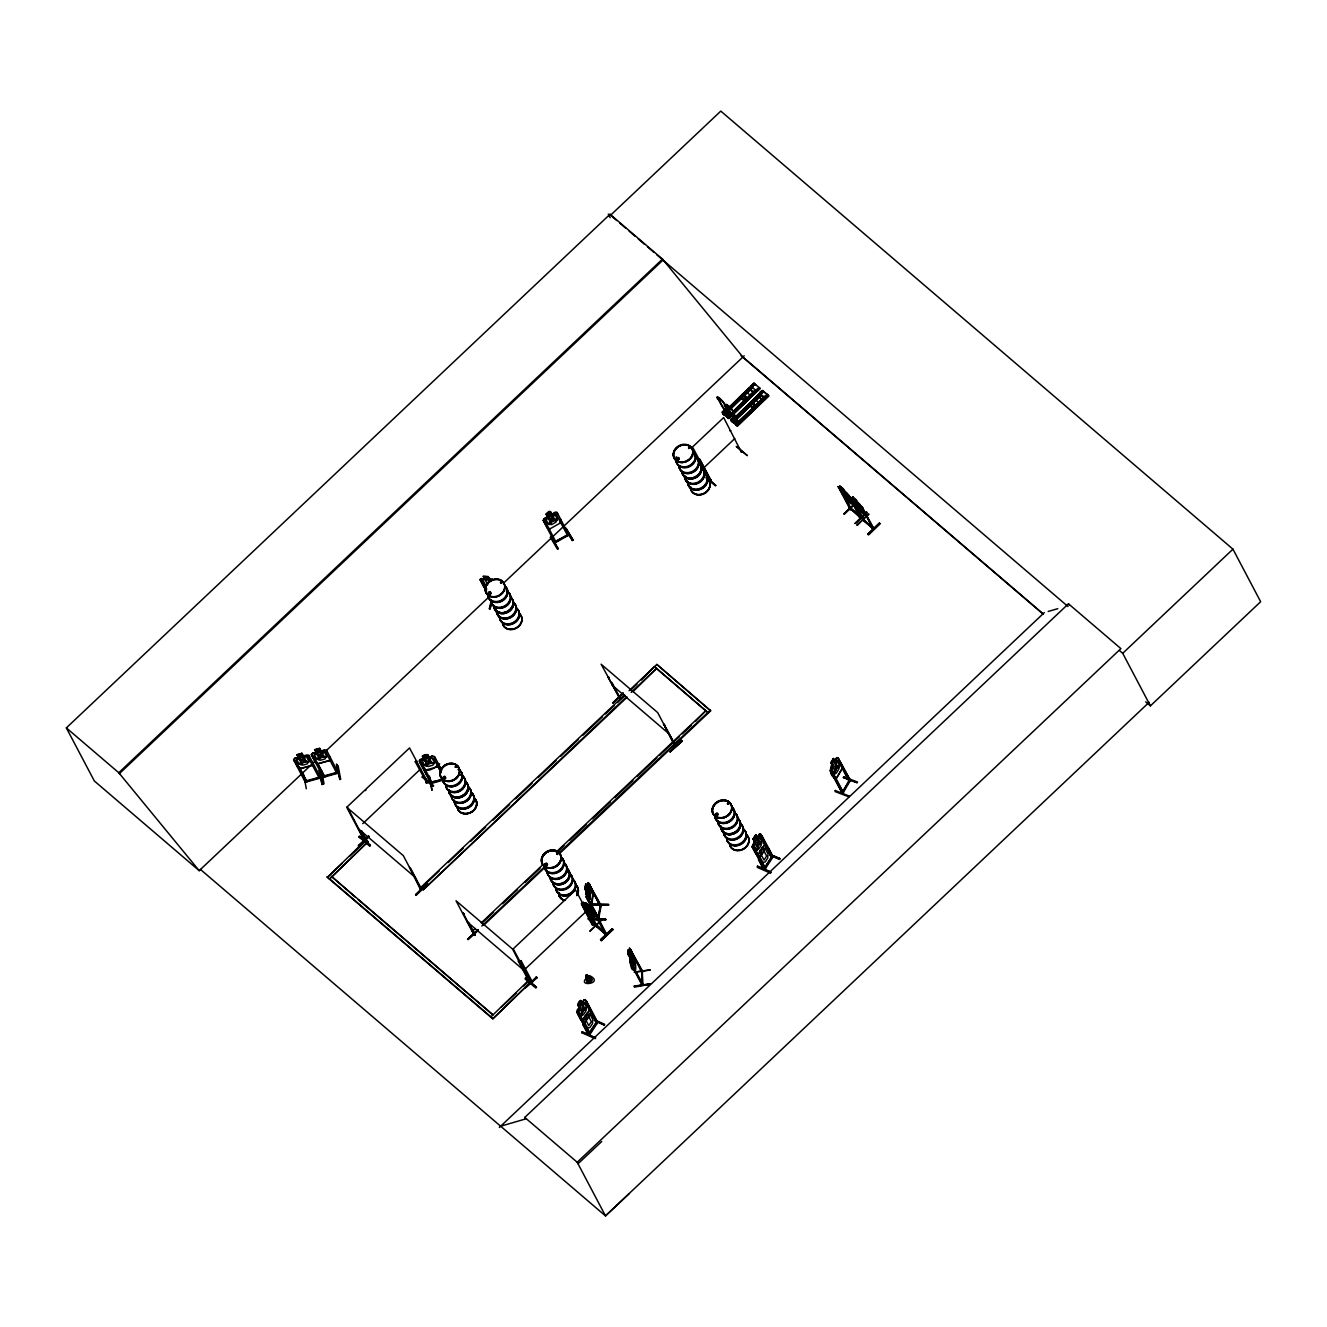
<?xml version="1.0" encoding="UTF-8"?>
<svg xmlns="http://www.w3.org/2000/svg" width="1327" height="1327" viewBox="0 0 1327 1327"><rect width="100%" height="100%" fill="white"/><g stroke="black" fill="none" stroke-linecap="round" stroke-linejoin="round"><path stroke-width="1.5" d="M598.759 919.163C598.693 915.414 597.813 922.779 597.83 919.213M597.598 918.682L598.543 919.462L601.148 905.462L600.219 906.756L599.92 904.55M606.008 919.677L590.25 918.931L606.074 919.545L590.333 920.042M605.842 919.246L590.25 919.064M710.293 480.639L710.924 479.843M741.163 450.533L741.445 452.242L723.679 417.557L692.528 447L710.725 481.187L710.924 480.225M370.15 845.067L369.802 846.012L359.153 836.906L364.925 841.036M369.802 845.996L359.153 836.906M370.316 845.415L367.264 842.794M525.492 978.065L536.473 987.404L535.826 988.018L525.127 978.994L525.558 977.949L536.473 987.404L525.641 978.43M843.027 791.506L842.711 793.546L850.375 780.392L838.813 759.193L838.117 760.388L849.114 781.553L850.507 780.309M843.093 791.307L843.408 792.385L831.847 771.004L831.15 772.214L842.628 793.546L842.214 792.783M724.824 413.642C724.442 412.78 725.985 413.012 725.902 411.635M724.144 413.974L724.807 414.107M725.554 411.569L726.45 412.233M733.383 420.576L733.997 420.659M733.234 420.377C735.589 418.901 736.004 422.716 728.208 408.102A5.441 0.962 46.1 0 1 726.234 404.387A5.441 0.962 46.1 0 1 731.293 408.6A5.441 0.962 46.1 0 1 733.267 412.315C744.696 433.647 730.497 415.152 727.959 408.334A5.441 0.962 46.1 0 1 726.002 404.619A5.441 0.962 46.1 0 1 731.061 408.832A5.441 0.962 46.1 0 1 733.018 412.548L737.613 422.069M595.74 1023.217C587.214 1035.69 590.432 1031.61 589.321 1035.226L577.063 1012.319M597.415 1021.425C596.37 1026.766 598.195 1018.771 595.972 1022.553M765.264 867.642C761.532 868.82 766.492 869.202 764.369 867.443M764.684 867.228L765.513 868.522L753.918 847.107L753.139 848.285L764.816 869.567L764.203 868.87M315.013 761.731L317.949 763.871L329.959 760.537L330.141 757.369M329.959 760.537L330.357 757.485M641.571 970.435L641.472 971.928L642.301 971.596M641.704 982.975L642.666 985.231L642.417 984.153M642.202 970.385L642.832 984.916M364.543 841.036L358.224 845.797L368.408 836.076M365.638 840.704L364.643 839.643L365.091 841.069M364.029 840.173L365.92 841.252M624.602 694.884L420.875 887.365C421.322 891.777 417.391 883.45 423.28 889.787L627.007 697.305M421.522 888.957L419.747 887.962M474.369 934.689L473.324 933.661L474.917 935.435L463.156 913.125L463.72 914.32M468.58 922.365L475.315 935.054L474.237 934.54M597.167 926.329L596.768 925.367M605.842 933.959L604.93 933.296M674.514 745.641L676.04 746.006L675.509 745.028C672.175 742.838 676.654 747.98 674.58 745.724L663.848 724.16L675.891 746.006M675.493 745.227L675.261 746.404M850.856 509.352L850.076 507.959L861.19 517.646L848.998 495.8L859.664 517.414L860.759 518.111L848.733 495.286M851.154 508.805L850.192 508.059M851.552 509.634L851.154 508.656M859.266 516.651C867.261 521.295 832.211 491.919 860.609 518.144M863.894 520.997L862.583 519.62M872.088 527.615L873.465 527.632L873.017 528.345M872.386 526.935L872.502 528.179M634.323 972.061L650.097 969.855M302.158 759.591L305.542 756.224L303.866 760.089L308.876 762.212L303.137 760.918C303.319 765.546 296.568 765.911 301.743 760.653L296.999 758.596L302.274 759.558M550.39 537.418L550.954 536.556L558.203 548.715L557.423 549.179L550.44 537.352M551.02 536.987L558.203 548.715M588.193 918.798L606.207 934.838L586.136 896.737L587.795 883.367L587.264 886.801L585.705 883.981L584.892 888.659L588.923 899.208L590.415 898.943L590.498 890.152L587.944 885.325L587.081 886.801M585.887 884.23L584.892 888.659L586.418 891.246M586.501 891.18L585.721 894.282M598.842 918.068L587.181 896.986L606.771 934.44L604.78 933.047M600.219 906.756L589.387 884.296L601.065 905.362M587.496 898.279L587.712 897.002M589.918 884.296L589.155 885.573M593.302 893.751C588.01 918.997 594.728 897.201 592.207 889.737M593.086 904.251L608.695 904.467L593.119 904.284M600.069 904.55L600.252 906.606M597.996 917.322L600.467 906.208M597.979 919.263L600.7 904.45M850.375 780.558L837.801 757.634L836.491 758.099C830.105 763.373 827.169 775.283 836.126 778.8L842.164 768.549L841.451 764.568L842.048 768.565M830.221 770.771L832.444 765.447L830.802 762.859L833.373 758.497L834.733 761.084M488.286 582.138A10.185 8.526 -27.8 0 1 504.509 584.66A10.185 8.526 -27.8 0 1 491.886 596.586A10.185 8.526 -27.8 0 1 488.286 582.138L488.867 582.288M442.969 777.887L443.633 776.876L443.848 778.269M443.334 777.323L444.031 779.115L445.806 777.871M444.412 776.643L445.159 777.838M489.978 592.605L488.751 593.517L489.646 594.297M456.886 766.79L455.476 766.508M456.306 767.106L455.161 766.94L456.505 767.222M456.272 766.624L456.289 766.309M489.597 592.323L490.443 593.318L489.033 593.949M491.139 593.65L489.879 592.224M501.623 582.404L500.379 582.42M500.81 581.906L500.627 582.039M545.132 863.695L544.501 865.055M544.966 864.159L546.674 865.088M545.895 863.462L546.624 865.121M547.371 864.358L546.309 865.851L544.899 865.469M547.454 864.789L547.006 863.479M557.722 853.045L557.158 853.311M676.621 458.346L676.853 459.258M679.242 458.993L677.682 457.666M689.128 447.962L689.576 447.099M689.028 447.962L689.26 447.995M715.552 814.048L716.53 815.06M715.767 814.562L716.381 813.169M717.608 814.629L717.509 814.828M718.089 814.264L717.028 815.773L715.402 815.126M727.395 803.863L728.506 802.818L728.954 803.913M728.208 802.918L728.423 803.897L727.727 803.134M577.295 1009.947L576.946 1012.435L579.385 1007.176C575.238 1005.252 581.541 996.278 581.989 1003.195L583.93 1000.044L577.444 1010.013M758.215 854.704L755.876 853.792L752.077 846.775L754.383 841.583L753.023 839.012L755.809 834.733L757.319 837.387L758.961 836.275L761.516 841.102L761.217 845.299L758.613 849.297L756.125 849.363L753.587 844.536L754.383 841.583M757.319 837.387L759.21 834.467L752.077 846.775M585.887 1019.999L584.378 1017.345L587.197 1013.198L588.558 1015.785L591.859 1012.451L595.508 1019.385L596.005 1023.266L589.387 1033.285L586.932 1032.107L583.266 1025.157L585.589 1019.982L584.228 1017.394L587.048 1013.131L588.508 1016.018L590.216 1014.674L592.771 1019.501L592.456 1023.698L589.818 1027.679L587.33 1027.745L584.776 1022.918L585.738 1019.932M590.333 1012.816L583.266 1025.157M758.53 859.581L760.869 854.406L759.508 851.818L762.312 847.555L763.821 850.192L765.745 847.289L758.53 859.581L762.196 866.514L764.667 867.692L771.269 857.69L766.906 846.974L765.745 847.439M641.571 970.568L641.505 971.712M642.185 971.729L642.202 970.634M641.82 983.191L641.605 984.468M487.739 584.759L483.21 576.233L488.27 576.548L489.597 579.285L492.45 580.38M482.265 581.16L480.988 580.579L485.947 588.16M491.454 599.953L489.315 608.911L491.853 601.828M491.67 600.832L490.161 608.96M491.687 601.712L489.995 608.844M306.305 788.769L303.717 774.752M324.037 783.859L321.433 770.274M431.872 790.079L429.301 776.063L432.038 790.112M586.202 975.245L592.074 979.674L589.387 982.643L586.899 981.798L586.202 975.245L586.899 981.798M586.468 980.603L586.252 975.03M567.293 535.328L568.553 534.134M568.387 534.3L555.864 541.2M554.902 512.454L557.124 512.421L568.802 534.997L567.707 535.71L556.444 514.71L557.722 513.964L556.195 514.295M568.918 535.046L568.304 533.736M832.294 765.38L831.465 768.433L834.019 773.259L836.392 773.143L838.78 769.063L838.979 764.816L836.441 759.989L834.7 761.316L833.373 758.497M579.236 1007.127L578.307 1010.112L580.844 1014.939L583.333 1014.873L585.937 1010.892L586.235 1006.679L583.698 1001.852L581.84 1003.129M761.001 854.339L760.056 857.342L762.594 862.168L765.098 862.102L767.719 858.121L768.034 853.924L765.497 849.098L763.639 850.358M598.062 918.151L597.88 917.09M415.235 761.731L416.645 761.034L415.235 761.731L426.912 783.03L427.725 782.267L409.545 747.947L347.226 806.816L365.506 841.849M420.029 888.509L421.223 889.505L403.292 855.616L346.712 807.231L364.593 841.185L364.129 840.472M618.78 697.985L620.008 698.898L607.849 676.969L609.209 677.4M620.008 697.753L618.996 696.841M619.211 697.521L618.415 697.139L620.306 698.218M520.615 963.186L530.949 982.743L532.227 981.134L532.475 982.146L521.03 960.599L519.985 961.594L521.03 960.599M595.69 925.815L595.441 925.301M849.645 508.44L850.707 509.369M850.076 509.12L851.271 510.115L839.51 487.805M850.507 509.286L851.652 509.535M859.332 516.601L860.311 516.8M862.898 520.084L850.972 497.625L851.818 497.642M864.474 520.698L856.064 504.841M835.264 790.544L849.23 796.067L848.799 796.814L835.098 791.572L835.313 790.411M304.762 780.989C306.288 778.468 307.549 783.328 306.272 781.139L304.845 781.47L305.31 782.283L293.615 759.724L294.859 758.264L306.67 755.046L308.942 755.461L320.835 777.921C320.653 775.681 316.821 778.319 320.421 777.141M322.494 776.079L324.153 776.113M322.909 776.842L324.319 776.063M336.345 772.231L337.058 772.845M430.495 782.267L431.856 781.835L432.27 783.295L432.021 781.769L430.379 782.217L442.87 779.729M430.744 783.063L430.645 782.067M592.953 904.881L608.562 904.997M759.061 834.401L760.587 834.036L772.546 856.545C770.838 853.659 772.579 859.979 771.75 857.292M760.703 836.69L772.248 857.922L772.729 855.915L773.143 856.678L761.93 835.728L760.703 836.69L772.397 857.823M772.994 856.91L764.85 869.401M426.962 780.973L426.199 782.864L427.128 781.769M592.705 925.068C593.7 921.187 593.219 926.279 593.683 924.222M582.205 1031.792L581.972 1032.92L582.221 1031.759L595.475 1037.747M709.912 479.976L710.924 479.91M710.857 479.876L710.526 479.462M741.876 451.777L740.632 451.362M590.233 1034.115L578.638 1012.683L577.875 1013.861L589.42 1035.093L588.558 1034.115L589.404 1032.804M501.49 582.785L501.971 582.089M501.556 582.702L501.075 581.873M443.566 777.141L443.583 778.053M676.886 458.644L677.832 457.931M678.429 458.86L678.777 458.346M688.597 447.498L688.846 448.592M688.796 447.929L689.94 447.282M689.675 447.979L688.962 447.713M556.809 853.294L557.257 854.439M715.784 813.866L715.618 814.778M727.412 803.449L728.407 803.847M544.236 518.608L543.207 520.466L554.968 542.975C554.188 538.447 557.39 544.833 554.437 541.648M543.39 520.4L544.319 518.741L555.001 512.454L556.975 512.554M833.522 758.546L830.802 762.859M834.849 761.366L836.491 758.099M831.614 772.397L832.328 771.186M849.18 780.956L849.894 781.503L838.581 760.57L839.294 759.359M843.773 776.793L857.507 782.034L857.076 782.764L843.375 777.556L843.806 776.809M843.209 791.522L841.766 792.269L842.147 793.364L849.579 779.297L848.65 780.658L849.496 780.74M842.728 791.34L849.297 781.188M304.928 780.939L305.592 782.217M305.326 781.719L320.404 777.456M306.537 781.221L295.739 760.769L294.329 761.167L295.656 760.305M319.027 777.605L319.442 778.451L308.179 757.319L309.49 756.456L308.096 756.854M320.636 778.02L305.409 782.184M322.66 776.03L323.34 777.357L338.402 773.044M311.978 755.776L313.471 755.859L324.717 776.826L318.016 764.136M338.169 772.231L336.544 772.132L336.892 773.541L325.911 752.409L327.238 751.546L325.828 751.928M338.368 773.11L326.658 750.385L320.952 751.032M420.443 759.575L419.199 761.034L431.059 782.913M578.025 1004.605L580.629 1000.608M585.423 1002.283L596.968 1023.631L585.423 1002.283L586.65 1001.304L597.78 1022.52M578.34 1014.077L579.103 1012.899M585.887 1002.482L586.65 1001.304M580.546 1019.153L582.935 1020.297L589.321 1010.378L588.972 1006.546M582.769 1020.413L589.321 1010.378M596.868 1021.359L596.42 1023.432M589.52 1033.036L596.122 1022.885M588.956 1034.894L597.266 1022.122L585.157 999.546L588.873 1006.679M589.57 1034.994L597.731 1022.337L596.752 1021.309M595.923 1021.16L604.233 1025.025L604.714 1024.295L594.662 1019.916M755.942 834.799L753.023 839.012L754.665 841.6M753.603 848.484L754.366 847.306M761.151 836.906L761.93 835.728M758.065 854.638L764.485 844.818L764.236 840.97M764.087 840.903L764.617 844.868L758.198 854.903L755.743 853.725M764.8 867.443L771.402 857.308M752.193 846.676L764.236 869.301L772.546 856.545M779.281 859L770.987 855.301M771.203 855.782L779.513 859.432L779.994 858.718L769.942 854.323M762.461 847.605L759.508 851.818M726.118 412.05L726.483 412.448M362.122 832.095L366.451 840.14L361.608 830.719M426.183 782.731L427.327 781.354M591.809 923.974L592.754 923.011M600.467 905.313L588.375 882.803L587.629 883.367M734.644 419.531L734.461 419.133M567.392 535.179L556.096 541.598M849.28 779.53L850.441 780.575M842.711 792.119L843.541 792.136M293.814 759.707L294.893 758.414M323.324 777.29L311.331 754.648L312.591 753.338M311.546 754.781L312.625 753.487M419.382 761.018L420.46 759.724L432.22 756.224L428.787 757.269M488.402 592.854L489.182 594.214M676.919 457.898L676.87 459.076M678.412 459.324L678.561 458.213M688.497 448.045L689.924 448.078M445.258 777.887L443.4 778.053L444.296 776.958M445.64 778.186L443.185 778.418M715.419 813.899L717.227 813.7M717.857 814.911L715.618 815.375M629.462 949.568L630.06 948.838L641.969 971.347L642.119 985.165M842.778 792.136L831.847 771.004M857.109 782.582L843.375 777.556M699.628 460.087L699.777 459.258L710.89 481.137M730.795 430.645L729.9 430.827M736.75 446.618L747.4 455.659L736.203 446.486M706.346 478.068L715.784 485.516L706.428 477.355M719.267 400.903L719.516 400.671A5.441 0.962 46.1 0 1 717.542 396.955A5.441 0.962 46.1 0 1 722.601 401.169A5.441 0.962 46.1 0 1 724.575 404.884C736.021 426.199 721.805 407.721 719.267 400.903A5.441 0.962 46.1 0 1 717.31 397.188A5.441 0.962 46.1 0 1 722.369 401.401A5.441 0.962 46.1 0 1 724.326 405.117L728.921 414.638M723.945 414.605L722.07 412.15L725.239 409.081L722.485 412.498L723.049 413.593M723.298 412.498C726.997 414.837 726.964 417.657 723.298 412.498L724.509 414.787M739.603 397.32L742.639 393.986L748.146 398.73L742.639 393.986M745.608 391.548L748.644 388.214L754.151 392.958L748.644 388.214M750.916 386.439L753.952 383.105L759.608 388.031M755.66 384.88L754.881 384.216L723.696 414.505L722.535 413.543L753.952 383.105M722.833 413.676L751.248 386.456M725.355 411.652L719.516 400.671M723.232 414.107L751.58 386.82L748.693 389.79M745.724 392.659L723.447 414.422M752.741 387.783L724.376 415.069L723.547 414.372L754.914 384.249M730.198 413.211L730.762 414.306L727.594 417.375L727.014 416.28L730.198 413.211L731.326 414.936L725.969 410.458M727.229 417.308L743.269 401.285M747.781 397.022L755.196 389.79M727.561 417.69L758.961 387.584M730.547 414.82L757.402 388.96M730.663 414.903L759.309 387.584L727.893 417.955L759.475 387.816L760.072 388.479L728.722 418.652L760.056 388.479M734.66 417.889L740.018 422.368L738.89 420.642L735.705 423.711L736.286 424.806L730.762 419.581L732.869 417.541M731.99 419.929C735.689 422.268 735.656 425.088 731.99 419.929L733.201 422.235M748.295 404.752L751.331 401.417L756.689 405.896M754.3 398.979L757.335 395.645L762.71 400.124M759.459 393.605C775.267 403.856 751.812 394.185 762.643 390.536L768.151 395.297L736.585 425.386L737.43 426.083M735.705 416.678L762.527 390.785L768.3 395.463L736.966 425.619L768.001 395.015M731.343 421.074L762.643 390.536M748.445 405.83L731.973 421.604L762.809 390.934M751.414 402.96L760.388 394.351M763.821 391.681L732.272 421.853L733.085 422.5L761.433 395.214L733.068 422.5M731.227 420.974L732.521 421.953L760.985 394.749M736.684 425.486L736.12 424.059L765.38 395.794M758.314 403.209L735.573 424.557L767.122 394.384L767.719 395.048L767.023 394.484M736.369 425.204L764.734 397.918L736.369 425.204L735.639 424.623M768.764 395.927L737.364 426.05L768.748 395.91L767.918 395.23M850.176 509.419L838.15 486.661L841.467 488.734M841.301 488.552C837.387 481.469 849.33 496.215 849.396 498.77L848.716 499.367L845.432 496.63L840.041 488.253L841.351 488.867M843.474 488.917L839.825 486.097M838.15 486.661C857.507 497.011 856.744 519.62 838.282 486.545M844.254 497.078L852.647 503.862M848.832 495.353L846.974 493.511M852.929 497.111L854.289 499.698L851.602 497.642L861.522 506.433L873.581 529.075L864.192 520.151M862.898 512.919L856.28 499.864L852.631 497.061L859.929 504.409M861.654 506.3L865.187 513.383M865.453 514.826L854.754 504.442C855.086 506.168 867.692 519.371 865.187 513.134M354.425 820.816L353.861 819.622M422.334 777.29L422.981 776.66L433.664 785.667L433.017 786.281L422.467 777.075M359.119 837.005L359.534 835.944L370.449 845.399M368.856 836.408L358.638 846.112L368.757 836.143M369.039 836.541L364.975 840.29M365.323 841.384L366.003 839.543M425.901 782.316L427.742 782.117M409.462 867.194L420.128 888.808M622.794 693.042L612.925 702.779M612.925 702.796L623.143 693.109M613.074 703.111L623.425 693.507M619.493 697.654L601.114 664.197L657.678 712.582L675.493 746.388M427.808 884.246L415.616 894.862L427.029 883.351L415.733 894.929M415.616 894.862L422.882 887.879M416.164 895.31L427.742 884.18M849.96 496.613L848.6 496.182M853.294 499.582L851.917 499.151L864.076 521.08M855.517 502.867L843.872 513.964L855.849 502.933M844.287 514.295L855.948 503.198M872.486 528.378L861.82 506.765L873.979 528.693L872.784 527.698M862.782 507.577L861.405 507.146M866.631 512.04L855.152 523.468L867.344 512.852M855.152 523.468L866.531 511.94M856.695 524.928L868.903 514.345M868.671 513.897L857.292 525.426M872.138 527.565L862.998 520.167L873.465 528.992M664.81 724.973L663.45 724.542M867.792 534.051L879.419 522.954L880.183 523.833L868.555 534.93L867.742 534.001M867.958 534.433L879.602 523.286L867.974 534.383M474.817 932.334L467.535 939.284L478.334 930.028M478.052 929.646L468 939.632L478.151 929.912M674.531 744.547L674.514 745.774M681.414 740.317L670.002 751.828L682.194 741.212L681.481 740.4M681.73 740.814L670.118 751.911L682.128 741.146M518.359 961.08L519.736 961.511L518.359 961.08L529.44 982.312M592.207 924.869L581.259 903.737L582.304 902.725L593.75 924.272M592.273 924.421L592.937 925.035L581.624 904.035L582.669 903.04M585.107 904.5L596.868 926.81L583.98 903.339L589.984 913.872M594.197 912.893L595.574 913.324L594.197 912.893L605.278 934.125M531.828 980.736L530.535 981.98M537.12 977.75L524.911 988.366L536.39 976.921M592.34 924.753L593.501 923.642L575.57 889.953L513.25 948.822L531.397 983.075L531.264 982.146M589.951 931.023L601.562 919.926M590.084 931.172L601.695 920.075M598.809 927.855L599.671 927.673L588.956 918.649M600.534 939.732L612.211 928.701L600.55 939.748L601.347 940.677L612.925 929.514L601.347 940.661M314.98 761.283L199.199 870.678L94.35 780.989L66.35 727.893L610.038 214.261L662.472 259.097L742.888 357.046L1043.055 613.787M616.723 220.514L610.553 215.239L720.793 111.103L1232.949 549.162L1260.65 601.712L1150.409 705.864L1145.682 701.817M629.214 1193.62L605.494 1215.897L200.477 869.467L199.199 870.678L118.766 772.729L662.472 259.097M119.297 773.707L662.986 260.075M325.53 751.331L488.253 597.598M503.315 583.366L744.165 355.835M703.609 468.016L734.776 438.573M362.769 823.636L420.626 768.963M490.741 1017.079L529.357 979.625L531.414 981.399L492.815 1018.854L327.371 877.346L365.987 839.891L368.043 841.666L330.937 877.694M327.371 877.346L342.349 863.197M349.847 856.114L364.825 841.965M368.043 841.666L329.444 879.104M629.098 690.637L656.832 664.429L710.658 710.824L560.077 853.079M425.702 883.765L439.187 871.026M448.178 862.533L463.156 848.384M470.654 841.318L485.632 827.152M493.113 820.086L509.601 804.51M515.589 798.854L532.077 783.278M538.065 777.622L556.046 760.636M560.541 756.39L578.506 739.421M583.001 735.175L602.475 716.762M605.477 713.943L614.467 705.45M617.453 702.613L624.951 695.547M630.939 689.874L636.943 684.218M641.422 679.971L654.559 666.585L708.386 712.981M423.28 889.787L626.659 696.642M631.154 692.395L656.633 668.344L633.012 691.649M475.282 928.502L472.279 931.338L474.684 933.76L477.687 930.924M481.27 922.846L542.693 864.822M556.162 852.083L705.981 710.559L695.846 721.125M481.618 923.492L493.594 912.18M502.585 903.687L517.563 889.538M525.061 882.455L540.039 868.306M558.02 851.32L564.008 845.664M569.996 839.991L586.484 824.432M592.472 818.776L610.453 801.79M614.948 797.544L632.913 780.558M637.408 776.312L656.882 757.916M659.884 755.08L679.358 736.684M682.36 733.848L691.35 725.371M474.336 933.097L477.338 930.26M481.834 926.014L544.75 866.581M710.31 710.177L557.44 854.289M483.675 925.267L545.098 867.244M587.148 905.578C572.816 893.303 602.607 917.886 597.93 919.346M586.982 905.379C581.757 897.019 594.645 913.756 588.889 905.877M585.107 905.926L595.591 914.817M589.088 905.777L585.489 902.924M524.331 969.855L586.65 910.969M587.479 910.422L589.918 913.905L598.245 920.756M592.588 910.405L594.297 912.379M501.224 1007.176L516.22 993.027M523.701 985.944L528.196 981.698M492.815 1018.854L531.414 981.399M589.321 975.693C572.385 988.184 605.941 983.821 589.735 975.727M499.367 1127.436L1044.332 612.593M500.644 1126.225L525.592 1118.943L524.779 1117.417L1068.467 603.785L1120.9 648.621L577.212 1162.253L605.494 1215.897L1149.182 702.265M1150.409 705.864L1122.708 653.299L1232.949 549.162M578.008 1163.779L601.728 1141.502M642.666 985.082L631.022 962.871L642.732 983.954M555.532 540.952L554.968 542.975L568.802 534.997M566.994 534.416L567.757 535.76L566.961 534.35L568.155 533.819M587.662 883.533L588.541 882.986L600.766 906.756M368.392 842.313L365.804 838.73M488.253 593.799L490.011 594.728L491.023 592.887M677.516 457.782L676.289 459.258M443.467 776.876L444.562 776.378M557.556 853.692L557.556 852.896M545.364 863.512L544.634 865.37M422.434 755.959L424.043 758.729L421.936 760.305L424.491 765.132L428.14 766.492L432.901 765.181L434.36 762.395L431.822 757.568L428.82 757.418C429.268 752.077 418.984 755.428 423.794 758.546M481.237 578.705L479.959 579.6L483.609 586.534M480.142 579.65L481.203 578.871M546.193 514.279L550.523 511.774L551.899 514.362L554.669 513.897L557.207 518.724L555.98 522.125L551.65 524.613L548.25 523.883L545.696 519.056L547.57 516.866L545.928 514.146C552.845 506.532 549.478 517.795 555.001 512.454M544.916 520.814L543.639 521.544L545.165 521.212L556.162 542.444M546.94 527.167L549.726 528.992L560.541 522.871L560.707 519.239L560.475 522.738M565.086 528.395L572.335 540.57L573.131 540.122L566.098 528.362L565.086 528.395L572.435 540.421M554.752 542.179L555.731 541.615M323.34 784.075L320.869 770.423M324.651 776.958L324.004 776.229M338.485 773.127L336.494 772.762L337.174 773.459M677.085 457.649L678.611 457.5M677.964 459.59L677.931 457.666M488.983 592.306L490.509 592.174M490.293 594.396L488.369 594.098M456.339 767.354L455.277 767.188M546.591 865.519L545.513 865.751M728.357 804.162L727.76 804.145M717.061 814.994L715.883 814.878M716.895 815.292L717.36 813.468M554.786 542.245L568.702 534.499M555.781 541.798L555.748 540.985M365.671 790.577L365.887 790.195M323.207 776.61L336.743 773.011M863.296 519.686L862.981 518.89L863.91 519.686M836.491 758.248L837.951 757.7M484.753 579.07L482.663 579.783L485.218 584.61M759.061 834.55L760.504 834.202M585.307 999.613L583.797 1000.143L585.24 999.795M765.613 847.372C769.56 845.581 770.805 854.671 771.153 857.706M590.482 1013.032L591.776 1012.617M566.015 528.362L573.082 540.089M1048.181 611.465L1057.768 608.678M301.959 753.222L296.883 754.798L298.459 757.418L296.369 758.978L298.907 763.821L302.556 765.181L307.317 763.854L308.793 761.068L306.238 756.241L303.236 756.091L301.843 753.354L303.336 755.809M321.068 750.9L319.707 748.312L314.599 749.722L316.208 752.492L314.101 754.068L316.639 758.895L320.288 760.255L325.065 758.928L326.525 756.158L323.987 751.331L320.968 751.182L319.575 748.445L314.831 749.904M301.876 753.504L297.099 754.831L298.442 757.269L294.76 758.347M303.203 755.942L308.942 755.461M312.027 765.264L300.267 768.515L297.414 766.442M329.76 760.338L317.999 763.606L315.162 761.532L311.364 754.798M297.281 766.658L300.217 768.781L312.21 765.463L312.608 762.411M319.293 770.423L322.046 784.489L322.909 784.24L320.371 770.605L319.293 770.423L322.046 784.489M337.025 765.513L338.12 765.712L340.657 779.331C335.947 770.042 334.57 750.087 339.977 779.463L339.596 779.115M306.603 780.724L318.729 777.373M336.461 772.463L324.352 775.814L324.568 776.876M422.467 756.108L427.576 754.698M424.01 758.58L420.311 759.508M419.83 761.997L421.322 762.096L432.37 783.179L432.071 781.819M432.187 782.051L442.571 779.181M430.777 782.83L442.654 779.646M430.893 783.61L444.678 779.712M677.417 457.599L678.479 458.114M677.848 459.308L676.604 458.843M501.125 583.167L500.743 583.1M489.315 592.273L490.194 592.671M489.497 594.131L490.542 593.75L490.127 592.29M444.13 776.577L445.325 776.494M444.313 778.451L445.159 776.743M545.795 863.777L546.143 863.462M850.358 508.092L850.242 509.369M473.839 933.379L474.519 934.672M595.972 924.786L605.294 932.881M530.236 982.876L512.587 949.12L456.024 900.734L473.839 934.59M337.854 771.767L338.418 772.463M319.989 776.627L320.388 777.39M630.06 948.838L642.533 972.691L642.218 971.613M641.555 984.269L642.119 985.314L630.225 962.606L629.711 957.099C627.124 955.755 627.472 945.554 629.678 952.786C629.562 934.672 628.368 972.575 633.692 969.689C637.872 974.632 634.522 956.933 633.725 955.772M642.683 971.397L630.889 950.314L641.986 972.757L642.6 971.397M630.906 951.592L631.436 950.248M629.678 957.165L630.026 960.3L632.564 965.127L633.642 964.895L632.481 956.186L628.086 949.983M635.086 959.769L635.036 970.667M634.356 972.26L650.13 970.054M634.273 985.978L650.247 984.219L634.505 987.139L634.289 986.077M650.28 984.17L634.439 986.359L650.048 983.738M431.059 783.544L419.913 762.478M365.008 840.157L366.02 841.55M531.032 982.162L529.025 981.549M587.065 886.569L585.87 883.981M586.086 896.853L589.586 903.803L591.212 904.765M557.473 854.455L557.008 853.742M583.863 903.455L584.709 903.488M488.104 576.781L483.376 576.499L484.786 578.92C471.317 577.925 502.369 580.015 489.514 579.202M485.201 579.932L489.928 580.214L488.137 576.615M591.643 978.48L586.634 974.764M427.078 780.857L427.493 781.636M324.352 750.087L326.658 750.385M432.22 756.224L434.51 756.639L441.543 770.058M432.187 756.324L434.51 756.639M850.69 508.722L861.041 517.646M677.317 460.137L676.471 459.424M716.895 813.252L717.841 813.401M557.738 853.327L558.368 853.394M546.376 863.213L547.487 864.076M545.712 865.42L544.783 864.408M842.164 768.549L836.126 778.8M733.715 421.206L733.051 420.593M724.326 412.863L724.708 414.09M760.437 833.97L764.136 841.086M770.008 854.306L779.977 858.702L769.544 854.837M765.48 868.389L753.918 847.107M770.904 872.519L757.468 866.199L757.253 867.344L770.556 873.199M581.889 1002.897L580.679 1000.376M579.103 1007.176L577.743 1004.589M594.347 1020.397L604.233 1025.025M590.266 1033.783L578.638 1012.683M582.337 1032.24L595.74 1038.062M581.989 1032.804L595.292 1038.659M762.196 866.514L758.646 859.465M595.508 1019.385L596.005 1023.266M854.157 499.831L852.863 499.217L855.401 504.044L861.538 510.331L862.202 509.734L857.441 502.568M762.279 866.365L764.684 867.51M582.918 1020.48L580.463 1019.318L576.913 1012.252M833.82 777.506L836.143 778.601M619.842 698.931L619.311 698.002M606.074 934.689L595.84 926.064M530.369 983.025L529.772 982.162L532.309 981.267M598.427 917.106L598.941 918.168M589.603 903.621L591.394 904.765M722.784 413.51L728.274 418.187M676.687 459.673L678.479 459.888L679.125 458.23M500.694 582.586L500.743 583.25M733.101 420.958L733.3 421.455M422.998 767.752L425.867 769.975L437.794 766.79C444.893 756.373 429.981 776.942 422.865 767.968M633.676 969.523L635.202 970.651M586.866 974.781L590.581 977.75M750.767 386.174L756.141 390.636M745.459 391.266L750.833 395.745M754.151 398.697L759.525 403.176M739.454 397.038L744.829 401.517M748.146 404.486L753.504 408.948M844.752 491.488L847.107 493.445M854.074 499.018L856.18 500.777L855.733 499.914M841.799 489.729L845.083 492.466M854.621 500.694L857.906 503.431M844.337 494.556L847.638 497.293M857.159 505.521L860.443 508.258M726.234 410.524L730.762 414.306M725.587 411.42L729.17 414.406M727.014 416.28L728.158 417.988M726.416 415.898L723.563 412.233M730.762 419.581L734.345 416.86L734.926 417.955M735.108 423.33L732.255 419.664M731.476 420.941L736.85 425.42M863.413 519.786L873.813 528.445M619.327 697.62L620.24 698.267M612.974 929.58L612.145 928.635M422.102 776.842L433.017 786.281M425.785 782.101L426.912 783.03M588.126 918.848L606.605 934.191M463.156 913.125L464.135 913.938M537.12 977.767L536.307 976.821M532.608 981.814L531.48 980.885M420.543 888.211L421.505 889.024L410.425 868.007M421.107 889.422L420.195 888.758M706.412 477.421L715.701 485.45M706.346 478.002L715.452 485.815M619.809 223.152L625.979 228.426M629.064 231.064L635.235 236.339M638.32 238.976L644.474 244.251M647.559 246.888L653.73 252.163M656.815 254.801L1068.003 606.522M1119.573 650.628L1122.708 653.299M741.08 355.736L1043.354 614.285M710.658 710.824L656.832 664.429M656.483 668.576L706.81 711.637M612.195 685.23L668.758 733.615M592.705 910.339L590.382 908.348L594.994 915.647L594.347 916.227L588.276 909.891L585.622 902.791M584.51 904.682L594.944 913.606M357.809 828.264L414.372 876.649M467.104 921.751L523.684 970.137M420.875 887.365L422.931 889.123M472.628 931.985L474.684 933.76M355.205 897.052L331.368 876.301L493.014 1014.939L358.34 899.739M327.023 876.699L492.466 1018.191M524.779 1117.417L577.212 1162.253M66.35 727.893L118.766 772.729M587.098 975.096L592.074 979.674M536.655 977.336L524.779 988.018M587.048 975.295L591.759 980.985M529.091 981.482L530.02 981.748M842.048 493.561L844.42 496.945M547.371 516.866L544.203 518.691M549.577 529.009L546.873 527.4M586.899 975.478L590.764 982.063M1068.467 603.785L1069.28 605.311M852.763 496.928L859.614 510.165M843.275 489.016L850.093 501.954M839.941 485.964L846.792 499.201M841.401 490.36L851.669 509.734M738.89 420.642L739.454 421.737M610.038 214.261L610.553 215.239M608.264 214.095L610.155 217.694M699.777 459.258L711.289 480.756M837.719 757.817L841.351 764.7M830.337 770.672L842.23 793.231M755.809 834.733L757.269 837.602M762.279 847.771L763.788 850.425M759.641 851.752L761.151 854.406M663.848 724.16L675.111 745.227M543.307 520.284L547.023 527.3M611.88 682.46L620.406 698.516M480.988 580.579L486.528 591.079M480.175 579.484L486.412 591.577M608.562 905.246L592.97 905.08M641.422 971.729L641.986 972.757M628.368 951.426L628.849 955.058L628.401 954.196M585.821 885.424L585.788 889.107L585.323 888.244M587.181 896.986L597.332 916.26M588.541 905.81L589.006 906.673L586.451 904.035M587.927 908.813L597.266 926.428M591.626 1012.551L595.408 1019.501M583.382 1025.058L587.164 1032.008M434.344 756.722L441.626 770.523M438.292 766.94L441.062 772.198M441.145 772.662L433.763 758.646L435.074 757.783M427.543 754.549L428.936 757.286M474.817 933.976L475.315 935.054M314.814 749.755L316.174 752.343L312.509 753.421L324.369 749.971M299.338 767.305L306.985 781.752M293.781 759.558L297.447 766.591M586.667 975.561L589.387 982.643M586.451 975.544L587.961 982.527M337.058 765.497L339.795 779.563M865.055 513.267L865.337 514.942M852.365 502.187L852.515 503.978M631.569 962.788L631.038 964.148L631.022 962.871M628.268 949.95L628.301 954.594M735.324 813.584A10.152 8.509 -27.8 0 1 731.359 828.297A10.152 8.509 -27.8 0 1 718.239 821.313M737.862 818.46A10.135 8.493 -27.8 0 1 733.914 833.14A10.135 8.493 -27.8 0 1 720.81 826.174M735.258 813.136A10.317 8.642 -27.8 0 1 731.243 828.098A10.317 8.642 -27.8 0 1 717.907 820.998M735.108 812.837A10.317 8.642 -27.8 0 1 731.077 827.799A10.317 8.642 -27.8 0 1 717.741 820.7M734.81 812.605A10.152 8.509 -27.8 0 1 730.845 827.335A10.152 8.509 -27.8 0 1 717.725 820.351M732.255 807.778A10.152 8.509 -27.8 0 1 730.58 821.148A10.152 8.509 -27.8 0 1 716.248 819.837M715.386 817.78A10.152 8.509 -27.8 0 1 715.17 815.524M732.205 807.33A10.317 8.642 -27.8 0 1 728.175 822.292A10.317 8.642 -27.8 0 1 714.838 815.193M732.04 807.032A10.317 8.642 -27.8 0 1 728.025 821.994A10.317 8.642 -27.8 0 1 714.689 814.894M731.741 806.816A10.152 8.509 -27.8 0 1 728.971 820.915A10.152 8.509 -27.8 0 1 714.871 816.802M740.366 822.425A10.201 8.543 -27.8 0 1 731.542 834.252A10.201 8.543 -27.8 0 1 720.893 826.422M738.044 818.659A10.201 8.543 -27.8 0 1 739.504 820.368M744.032 830.121A10.152 8.509 -27.8 0 1 741.262 844.221A10.152 8.509 -27.8 0 1 727.163 840.107M740.914 823.868A10.317 8.642 -27.8 0 1 736.9 838.83A10.317 8.642 -27.8 0 1 723.563 831.73M740.466 823.337A10.152 8.509 -27.8 0 1 736.502 838.067A10.152 8.509 -27.8 0 1 723.381 831.084M746.587 834.982A10.135 8.493 -27.8 0 1 743.817 849.064A10.135 8.493 -27.8 0 1 729.75 844.967M743.983 829.674A10.317 8.642 -27.8 0 1 741.146 844.005A10.317 8.642 -27.8 0 1 726.831 839.825M743.817 829.375A10.317 8.642 -27.8 0 1 740.997 843.707A10.317 8.642 -27.8 0 1 726.682 839.527M743.518 829.143A10.152 8.509 -27.8 0 1 740.748 843.242A10.152 8.509 -27.8 0 1 726.649 839.145M740.98 824.316A10.152 8.509 -27.8 0 1 738.194 838.415A10.152 8.509 -27.8 0 1 724.111 834.318M740.449 822.723A10.118 8.476 -27.8 0 1 732.968 834.136A10.118 8.476 -27.8 0 1 721.324 828.96A10.135 8.493 -27.8 0 0 735.374 833.074A10.135 8.493 -27.8 0 0 738.144 818.991A10.118 8.476 -27.8 0 1 739.587 820.683M564.622 863.661A10.185 8.526 -27.8 0 1 561.835 877.794A10.185 8.526 -27.8 0 1 547.703 873.68M550.141 878.209A10.135 8.493 -27.8 0 0 564.207 882.306A10.135 8.493 -27.8 0 0 566.977 868.223A10.118 8.476 -27.8 0 1 564.191 882.273A10.118 8.476 -27.8 0 1 550.158 878.192M564.539 863.23A10.317 8.642 -27.8 0 1 560.525 878.175A10.317 8.642 -27.8 0 1 547.188 871.093M564.39 862.932A10.317 8.642 -27.8 0 1 560.359 877.877A10.317 8.642 -27.8 0 1 547.023 870.794M564.108 862.683A10.185 8.526 -27.8 0 1 560.143 877.446A10.185 8.526 -27.8 0 1 546.989 870.446M563.03 859.564A10.185 8.526 -27.8 0 1 558.783 871.988A10.185 8.526 -27.8 0 1 545.513 869.931M544.651 867.875A10.185 8.526 -27.8 0 1 544.435 865.619M567.176 868.505A10.185 8.526 -27.8 0 1 564.39 882.637A10.185 8.526 -27.8 0 1 550.257 878.524M561.056 856.894A10.185 8.526 -27.8 0 1 558.269 871.026A10.185 8.526 -27.8 0 1 544.136 866.913M561.487 857.424A10.317 8.642 -27.8 0 1 558.667 871.756A10.317 8.642 -27.8 0 1 544.335 867.593M561.321 857.126A10.317 8.642 -27.8 0 1 558.501 871.457A10.317 8.642 -27.8 0 1 544.186 867.294M574.807 881.891A10.185 8.526 -27.8 0 1 568.138 895.426A10.185 8.526 -27.8 0 1 556.212 887.945M575.901 885.059A10.185 8.526 -27.8 0 1 576.88 895.625M563.278 900.054A10.185 8.526 -27.8 0 1 558.783 892.806M569.764 873.415A10.185 8.526 -27.8 0 1 566.977 887.547A10.185 8.526 -27.8 0 1 552.861 883.434M573.264 879.768A10.317 8.642 -27.8 0 1 570.428 894.099A10.317 8.642 -27.8 0 1 556.113 889.919M573.098 879.469A10.317 8.642 -27.8 0 1 570.278 893.801A10.317 8.642 -27.8 0 1 555.963 889.621M572.816 879.22A10.185 8.526 -27.8 0 1 570.046 893.353A10.185 8.526 -27.8 0 1 555.913 889.239M570.278 874.393A10.185 8.526 -27.8 0 1 567.492 888.526A10.185 8.526 -27.8 0 1 553.376 884.412M568.056 872.42A10.317 8.642 -27.8 0 1 568.338 887.249A10.317 8.642 -27.8 0 1 552.895 883.815M550.589 879.071A10.135 8.493 -27.8 0 0 563.494 883.782A10.135 8.493 -27.8 0 0 568.901 870.777A10.118 8.476 -27.8 0 1 563.477 883.749A10.118 8.476 -27.8 0 1 550.605 879.055M575.802 884.844A10.201 8.543 -27.8 0 1 576.797 895.443M563.162 899.872A10.201 8.543 -27.8 0 1 558.65 892.623M463.123 776.842A10.185 8.526 -27.8 0 1 459.159 791.589A10.185 8.526 -27.8 0 1 446.005 784.605M459.822 770.307A10.317 8.642 -27.8 0 1 455.808 785.269A10.317 8.642 -27.8 0 1 442.472 778.169M465.644 781.736A10.135 8.493 -27.8 0 1 462.874 795.802A10.135 8.493 -27.8 0 1 448.808 791.705M459.557 770.075A10.185 8.526 -27.8 0 1 456.77 784.207A10.185 8.526 -27.8 0 1 442.637 780.094M461.05 775.167A10.317 8.642 -27.8 0 1 461.348 789.996A10.317 8.642 -27.8 0 1 445.905 786.563M462.891 776.113A10.317 8.642 -27.8 0 1 460.071 790.444A10.317 8.642 -27.8 0 1 445.739 786.264M460.635 774.653A10.152 8.509 -27.8 0 1 460.917 789.25A10.152 8.509 -27.8 0 1 445.723 785.883M460.054 771.053A10.152 8.509 -27.8 0 1 457.268 785.169A10.152 8.509 -27.8 0 1 443.168 781.056M457.997 769.361A10.317 8.642 -27.8 0 1 458.279 784.191A10.317 8.642 -27.8 0 1 442.836 780.774M467.286 783.643A10.201 8.543 -27.8 0 1 460.618 797.195A10.201 8.543 -27.8 0 1 448.675 789.698M471.831 793.38A10.185 8.526 -27.8 0 1 469.045 807.513A10.185 8.526 -27.8 0 1 454.929 803.399M474.187 797.942A10.118 8.476 -27.8 0 1 471.417 811.991A10.118 8.476 -27.8 0 1 457.384 807.911A10.135 8.493 -27.8 0 0 471.417 812.008A10.135 8.493 -27.8 0 0 474.203 797.942A10.135 8.493 -27.8 0 1 471.417 812.008A10.135 8.493 -27.8 0 1 457.367 807.927M471.765 792.949A10.317 8.642 -27.8 0 1 467.734 807.894A10.317 8.642 -27.8 0 1 454.398 800.811M471.599 792.65A10.317 8.642 -27.8 0 1 467.585 807.596A10.317 8.642 -27.8 0 1 454.249 800.513M471.317 792.418A10.152 8.509 -27.8 0 1 467.353 807.131A10.152 8.509 -27.8 0 1 454.232 800.164M468.763 787.591A10.152 8.509 -27.8 0 1 467.087 800.961A10.152 8.509 -27.8 0 1 452.756 799.634M451.893 797.593A10.152 8.509 -27.8 0 1 451.678 795.321M470.189 788.868A10.317 8.642 -27.8 0 1 463.422 802.586A10.317 8.642 -27.8 0 1 451.346 795.006M468.547 786.845A10.317 8.642 -27.8 0 1 464.516 801.807A10.317 8.642 -27.8 0 1 451.18 794.707M468.265 786.612A10.185 8.526 -27.8 0 1 464.301 801.359A10.185 8.526 -27.8 0 1 451.147 794.359M474.369 798.273A10.135 8.493 -27.8 0 1 471.599 812.34A10.135 8.493 -27.8 0 1 457.533 808.243M505.255 586.733A10.185 8.526 -27.8 0 1 500.047 601.96A10.185 8.526 -27.8 0 1 488.585 592.157M508.307 592.522A10.185 8.526 -27.8 0 1 504.343 607.285A10.185 8.526 -27.8 0 1 491.189 600.285M510.663 597.084A10.135 8.493 -27.8 0 1 507.893 611.15A10.135 8.493 -27.8 0 1 493.826 607.053A10.135 8.493 -27.8 0 0 507.893 611.166A10.135 8.493 -27.8 0 0 510.663 597.1A10.118 8.476 -27.8 0 1 507.876 611.15A10.118 8.476 -27.8 0 1 493.843 607.053M506.25 590.847A10.317 8.642 -27.8 0 1 505.405 606.422A10.317 8.642 -27.8 0 1 490.874 599.953M505.172 586.302A10.317 8.642 -27.8 0 1 501.158 601.247A10.317 8.642 -27.8 0 1 487.822 594.164M505.023 586.003A10.317 8.642 -27.8 0 1 500.992 600.949A10.317 8.642 -27.8 0 1 487.656 593.866M504.741 585.754A10.185 8.526 -27.8 0 1 500.777 600.501A10.185 8.526 -27.8 0 1 487.623 593.501M510.845 597.415A10.135 8.493 -27.8 0 1 508.059 611.498A10.135 8.493 -27.8 0 1 493.992 607.401M508.075 591.792A10.317 8.642 -27.8 0 1 505.255 606.124A10.317 8.642 -27.8 0 1 490.924 601.96M507.793 591.56A10.185 8.526 -27.8 0 1 505.006 605.693A10.185 8.526 -27.8 0 1 490.89 601.579M512.322 599.157A10.135 8.493 -27.8 0 1 505.687 612.626A10.135 8.493 -27.8 0 1 493.81 605.178M517.016 609.06A10.185 8.526 -27.8 0 1 514.246 623.192A10.185 8.526 -27.8 0 1 500.113 619.079M519.371 613.605A10.135 8.493 -27.8 0 1 516.601 627.688A10.135 8.493 -27.8 0 1 502.535 623.59A10.118 8.476 -27.8 0 0 516.601 627.688A10.118 8.476 -27.8 0 0 519.371 613.638M516.784 608.33A10.317 8.642 -27.8 0 1 512.769 623.292A10.317 8.642 -27.8 0 1 499.433 616.192M516.502 608.098A10.152 8.509 -27.8 0 1 512.537 622.827A10.152 8.509 -27.8 0 1 499.416 615.844M513.897 602.823A10.317 8.642 -27.8 0 1 509.867 617.785A10.317 8.642 -27.8 0 1 496.53 610.685M513.731 602.524A10.317 8.642 -27.8 0 1 509.717 617.486A10.317 8.642 -27.8 0 1 496.381 610.387M513.449 602.292A10.185 8.526 -27.8 0 1 509.485 617.038A10.185 8.526 -27.8 0 1 496.331 610.038M519.554 613.953A10.135 8.493 -27.8 0 1 516.784 628.019A10.135 8.493 -27.8 0 1 502.717 623.922M516.949 608.629A10.317 8.642 -27.8 0 1 514.13 622.96A10.317 8.642 -27.8 0 1 499.798 618.78M513.947 603.271A10.152 8.509 -27.8 0 1 511.177 617.387A10.152 8.509 -27.8 0 1 497.078 613.273M495.17 609.956A10.118 8.476 -27.8 0 0 508.341 612.012A10.118 8.476 -27.8 0 0 512.554 599.655A10.135 8.493 -27.8 0 1 505.935 613.107A10.135 8.493 -27.8 0 1 494.059 605.659A10.118 8.476 -27.8 0 0 494.308 607.915M694.801 453.768A10.152 8.509 -27.8 0 1 689.376 466.789A10.152 8.509 -27.8 0 1 676.455 462.078M676.239 459.822A10.152 8.509 -27.8 0 1 676.704 457.5M693.109 451.329A10.317 8.642 -27.8 0 1 687.834 466.772A10.317 8.642 -27.8 0 1 676.223 456.836M696.393 457.881A10.152 8.509 -27.8 0 1 693.606 471.981A10.152 8.509 -27.8 0 1 679.524 467.884M692.827 451.097A10.152 8.509 -27.8 0 1 688.862 465.827A10.152 8.509 -27.8 0 1 675.742 458.843M682.045 472.727A10.185 8.526 -27.8 0 0 696.177 476.841A10.185 8.526 -27.8 0 0 698.964 462.708A10.135 8.493 -27.8 0 1 696.161 476.824A10.135 8.493 -27.8 0 1 682.095 472.727M694.336 456.189A10.317 8.642 -27.8 0 1 694.618 471.019A10.317 8.642 -27.8 0 1 679.192 467.585M696.177 457.135A10.317 8.642 -27.8 0 1 693.341 471.467A10.317 8.642 -27.8 0 1 679.026 467.286M695.879 456.903A10.152 8.509 -27.8 0 1 693.092 471.019A10.152 8.509 -27.8 0 1 679.009 466.905M705.101 474.402A10.152 8.509 -27.8 0 1 702.331 488.518A10.152 8.509 -27.8 0 1 688.232 484.405M705.052 473.971A10.317 8.642 -27.8 0 1 701.021 488.917A10.317 8.642 -27.8 0 1 687.685 481.817M704.886 473.673A10.317 8.642 -27.8 0 1 700.872 488.618A10.317 8.642 -27.8 0 1 687.535 481.519M704.587 473.44A10.152 8.509 -27.8 0 1 700.639 488.154A10.152 8.509 -27.8 0 1 687.502 481.17M702.049 468.613A10.152 8.509 -27.8 0 1 698.085 483.327A10.152 8.509 -27.8 0 1 684.964 476.343M701.983 468.166A10.317 8.642 -27.8 0 1 697.969 483.111A10.317 8.642 -27.8 0 1 684.632 476.028M701.834 467.867A10.317 8.642 -27.8 0 1 697.803 482.812A10.317 8.642 -27.8 0 1 684.467 475.73M701.535 467.635A10.152 8.509 -27.8 0 1 697.571 482.365A10.152 8.509 -27.8 0 1 684.45 475.381M707.656 479.279A10.135 8.493 -27.8 0 1 703.708 493.976A10.135 8.493 -27.8 0 1 690.604 487.009M630.143 952.122L631.453 958.094C629.462 957.165 629.827 961.262 631.785 959.703L633.427 965.84L632.067 959.338C634.223 960.483 633.709 956.203 631.752 957.779L630.143 952.122M590.117 898.462L589.868 899.955L588.79 893.784C586.02 895.825 586.086 890.964 588.641 892.159L588.077 885.938L589.122 891.827C592.074 889.753 591.825 894.813 589.238 893.386L590.117 898.462M835.993 767.819L835.031 774.039L835.197 768.134C830.337 770.224 832.195 764.717 835.429 766.591L836.292 760.636L836.242 766.326C841.384 764.136 839.361 769.826 835.993 767.819M546.21 518.525L550.655 519.802C546.226 527.764 552.248 524.331 551.949 519.802C555.582 522.423 561.321 519.023 552.596 518.724C556.925 511.028 551.037 514.378 551.269 518.691L547.62 517.746L546.21 518.525M583.034 1009.615L581.956 1015.802L582.188 1009.913C576.88 1012.053 579.252 1006.364 582.47 1008.387L583.515 1002.499L583.333 1008.122C588.773 1006.015 586.468 1011.655 583.034 1009.615M758.314 844.022L757.236 850.225L757.468 844.32C752.343 846.361 754.449 840.837 757.75 842.794L758.795 836.906L758.613 842.545C764.053 840.439 761.731 846.079 758.314 844.022M314.731 753.67L319.492 755.743C314.317 761.001 321.051 760.636 320.885 756.008L326.608 757.302L321.615 755.179C326.492 750.137 320.305 750.402 320.189 754.881L314.731 753.67M422.567 759.907L427.327 761.98C422.152 767.238 428.886 766.873 428.721 762.245L434.443 763.539L429.45 761.416L431.126 757.551L429.484 758.032L428.19 761.101L422.567 759.907M587.546 887.663L586.783 892.043L589.321 896.87L590.084 892.49L587.546 887.663M642.334 984.17L642.251 972.144L642.318 984.269M770.771 872.055L757.452 866.299L770.788 872.038M833.124 759.873L832.046 763.357L833.124 759.873M835.147 762.162L832.759 766.243L835.297 771.07L837.702 767.006L835.147 762.162M580.247 1001.686L579.02 1005.12L580.247 1001.686M582.304 1003.992L579.7 1007.989L582.238 1012.816L584.842 1008.819L582.304 1003.992M755.511 836.11L754.3 839.527L755.511 836.11M757.568 838.399L754.98 842.396L757.518 847.223L760.122 843.242L757.568 838.399M586.75 1014.508L585.522 1017.925L586.75 1014.508M588.823 1016.814L586.186 1020.795L588.74 1025.622L591.361 1021.641L588.823 1016.814M762.03 848.915L760.802 852.332L762.03 848.915M764.087 851.221L761.466 855.202L764.004 860.029L766.641 856.048L764.087 851.221M612.394 929.033L600.749 940.179L612.427 929.082M549.975 512.653L547.205 514.262L547.653 515.125L550.44 513.516L549.975 512.653M552.347 515.224L548.018 517.729L550.572 522.556L554.885 520.051L552.347 515.224M301.246 754.167L298.177 755.03L298.625 755.892L301.693 755.03L301.246 754.167M318.978 749.257L315.926 750.103L316.373 750.966L319.442 750.12L318.978 749.257M303.684 756.954L298.923 758.281L301.461 763.108L306.238 761.781L303.684 756.954M321.433 752.044L316.655 753.354L319.21 758.181L323.97 756.871L321.433 752.044M426.83 755.494L423.761 756.34L424.209 757.203L427.277 756.357L426.83 755.494M429.268 758.281L424.491 759.591L427.045 764.418L431.806 763.108L429.268 758.281M487.49 577.145L484.455 576.98L487.938 578.008L487.49 577.145M842.91 488.966L840.804 487.191L843.358 489.829L842.91 488.966M590.714 909.327L587.463 906.557L590.017 911.384L593.269 914.154L590.714 909.327M486.644 588.972L483.808 586.385L486.611 589.122M632.498 958.492L629.96 953.665L629.993 957.994L632.548 962.821L632.498 958.492M718.919 817.581A10.135 8.493 -27.8 0 0 731.492 805.705A10.135 8.493 -27.8 0 0 715.319 803.183A10.135 8.493 -27.8 0 0 718.919 817.581M719.184 818.079A10.135 8.493 -27.8 0 0 731.758 806.202A10.135 8.493 -27.8 0 0 715.585 803.664A10.135 8.493 -27.8 0 0 719.168 818.062A10.118 8.476 -27.8 0 0 731.724 806.202A10.118 8.476 -27.8 0 0 715.601 803.681A10.135 8.493 -27.8 0 0 719.184 818.079M731.758 806.202A10.135 8.493 -27.8 0 0 715.585 803.681A10.118 8.476 -27.8 0 0 719.184 818.046A10.135 8.493 -27.8 0 0 731.741 806.186M719.018 817.83A10.201 8.543 -27.8 0 0 731.658 805.887A10.201 8.543 -27.8 0 0 715.386 803.349A10.201 8.543 -27.8 0 0 719.018 817.83M733.748 832.825A10.135 8.493 -27.8 0 0 737.696 818.129A10.118 8.476 -27.8 0 1 733.731 832.792A10.135 8.493 -27.8 0 1 720.644 825.858A10.118 8.476 -27.8 0 0 733.731 832.792M743.634 848.749A10.135 8.493 -27.8 0 0 746.421 834.666A10.118 8.476 -27.8 0 1 743.634 848.716A10.118 8.476 -27.8 0 1 729.585 844.635A10.135 8.493 -27.8 0 0 743.634 848.749M548.184 867.692A10.185 8.526 -27.8 0 0 560.807 855.766A10.185 8.526 -27.8 0 0 544.568 853.244A10.185 8.526 -27.8 0 0 548.184 867.692A10.185 8.526 -27.8 0 0 560.823 855.799A10.185 8.526 -27.8 0 0 544.584 853.278A10.185 8.526 -27.8 0 0 548.2 867.725M548.466 868.173A10.135 8.493 -27.8 0 0 561.039 856.297A10.135 8.493 -27.8 0 0 544.866 853.759A10.135 8.493 -27.8 0 0 548.466 868.157A10.118 8.476 -27.8 0 0 561.022 856.297A10.118 8.476 -27.8 0 0 544.883 853.775A10.135 8.493 -27.8 0 0 548.466 868.173A10.135 8.493 -27.8 0 0 561.022 856.28A10.135 8.493 -27.8 0 0 544.866 853.775A10.118 8.476 -27.8 0 0 548.466 868.14M576.664 895.261A10.135 8.493 -27.8 0 0 575.686 884.744A10.118 8.476 -27.8 0 1 576.664 895.277M558.634 892.457A10.135 8.493 -27.8 0 0 565.435 900.353A10.118 8.476 -27.8 0 1 558.667 892.474M446.701 780.857A10.135 8.493 -27.8 0 0 459.275 768.98A10.135 8.493 -27.8 0 0 443.118 766.459A10.135 8.493 -27.8 0 0 446.701 780.857M446.967 781.354A10.135 8.493 -27.8 0 0 459.54 769.478A10.118 8.476 -27.8 0 0 443.384 766.956A10.135 8.493 -27.8 0 0 446.967 781.354A10.118 8.476 -27.8 0 0 459.524 769.478A10.135 8.493 -27.8 0 0 443.367 766.956A10.118 8.476 -27.8 0 0 446.967 781.321M446.784 781.089A10.201 8.543 -27.8 0 0 459.424 769.146A10.201 8.543 -27.8 0 0 443.168 766.608A10.201 8.543 -27.8 0 0 446.784 781.089M462.692 795.47A10.135 8.493 -27.8 0 0 465.478 781.387A10.118 8.476 -27.8 0 1 462.692 795.47A10.135 8.493 -27.8 0 1 448.642 791.373A10.118 8.476 -27.8 0 0 462.692 795.47M463.173 796.349A10.135 8.493 -27.8 0 0 467.403 783.958A10.118 8.476 -27.8 0 1 463.156 796.333A10.135 8.493 -27.8 0 1 449.969 794.292A10.118 8.476 -27.8 0 0 463.156 796.333M448.891 789.996A10.135 8.493 -27.8 0 0 449.107 792.252A10.118 8.476 -27.8 0 1 448.908 789.98M492.151 597.05A10.152 8.509 -27.8 0 0 504.741 585.141A10.152 8.509 -27.8 0 0 488.535 582.619A10.152 8.509 -27.8 0 0 492.151 597.05M492.151 597.017A10.118 8.476 -27.8 0 0 504.708 585.157A10.118 8.476 -27.8 0 0 488.568 582.653A10.118 8.476 -27.8 0 0 492.151 597.017M679.988 461.879A10.135 8.493 -27.8 0 0 692.561 450.002A10.135 8.493 -27.8 0 0 676.388 447.481A10.135 8.493 -27.8 0 0 679.988 461.879M680.253 462.377A10.135 8.493 -27.8 0 0 692.827 450.5A10.135 8.493 -27.8 0 0 676.654 447.962A10.135 8.493 -27.8 0 0 680.253 462.36A10.118 8.476 -27.8 0 0 692.81 450.5A10.118 8.476 -27.8 0 0 676.67 447.979A10.118 8.476 -27.8 0 0 680.253 462.343A10.135 8.493 -27.8 0 0 692.81 450.483A10.135 8.493 -27.8 0 0 676.654 447.979A10.135 8.493 -27.8 0 0 680.253 462.377M695.995 476.509A10.135 8.493 -27.8 0 0 698.765 462.426A10.118 8.476 -27.8 0 1 695.978 476.476A10.135 8.493 -27.8 0 1 681.929 472.412A10.118 8.476 -27.8 0 0 695.978 476.476M703.526 493.627A10.135 8.493 -27.8 0 0 707.473 478.947A10.118 8.476 -27.8 0 1 703.526 493.627A10.135 8.493 -27.8 0 1 690.422 486.661A10.118 8.476 -27.8 0 0 703.526 493.627M696.443 477.355A10.135 8.493 -27.8 0 0 699.213 463.272A10.118 8.476 -27.8 0 1 696.443 477.338A10.135 8.493 -27.8 0 1 682.377 473.258A10.118 8.476 -27.8 0 0 696.443 477.338M751.779 406.543A1.808 1.526 -27.8 0 0 754.018 404.387A1.808 1.526 -27.8 0 0 751.115 403.972A1.808 1.526 -27.8 0 0 751.779 406.543M743.203 399.327A1.808 1.526 -27.8 0 0 745.442 397.171A1.808 1.526 -27.8 0 0 742.539 396.756A1.808 1.526 -27.8 0 0 743.203 399.327M743.087 399.095A1.808 1.526 -27.8 0 0 745.326 396.955A1.808 1.526 -27.8 0 0 742.423 396.541A1.808 1.526 -27.8 0 0 743.087 399.095"/></g></svg>
